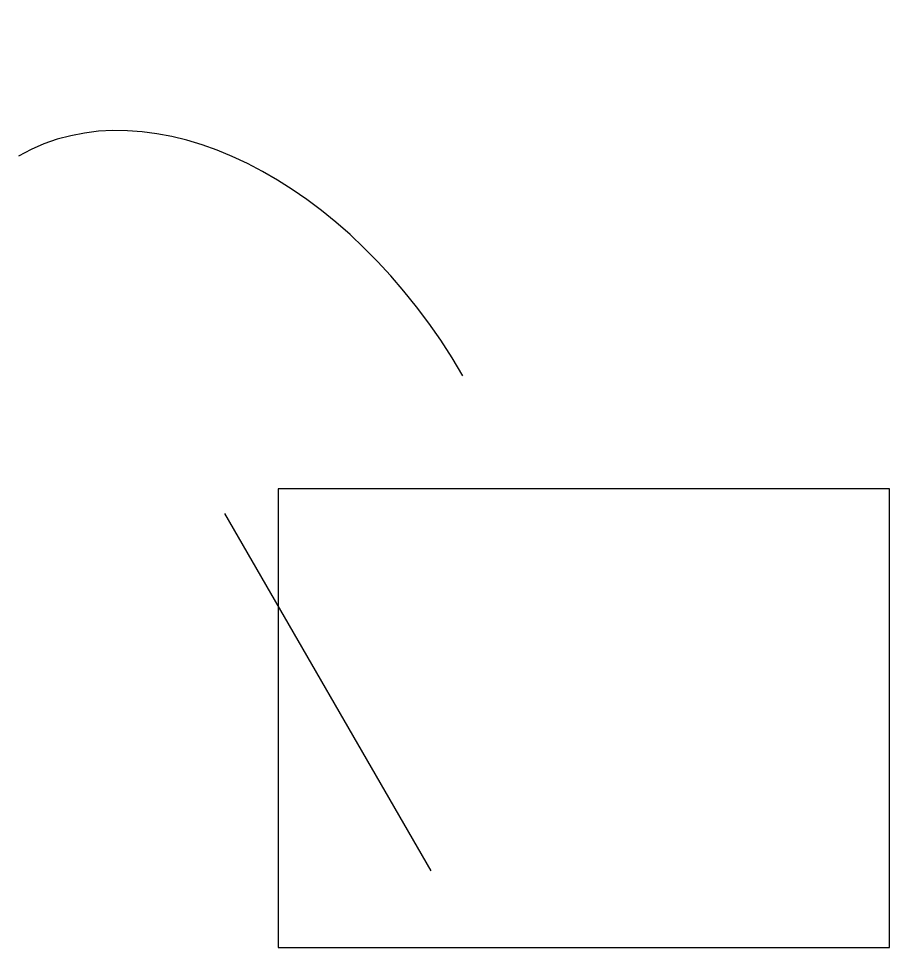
# Model space of a CAD drawing. Extents: x -1700 to 4000, y 0 to 6077.
import ezdxf

# ---------------------------------------------------------------- set-up
doc = ezdxf.new("R2010")
doc.units = 0
doc.layers.add('WALLS', color=1, linetype='Continuous')

# ---------------------------------------------------------------- blocks, each defined once
blk = doc.blocks.new('DOOR')
blk.add_line((0, 0), (0, 900))
blk.add_arc((0, 900), 900, 0, 90)

msp = doc.modelspace()

# ---------------------------------------------------------------- linework, layer by layer
at = {"layer": 'WALLS'}
msp.add_lwpolyline([(0, 0), (4000, 0), (4000, 3000), (0, 3000)], close=True, dxfattribs=at)

# ---------------------------------------------------------------- block references
at = {"xscale": 2, "yscale": 3, "rotation": 30}
msp.add_blockref('DOOR', (1000, 500), dxfattribs=at)

doc.saveas('drawing.dxf')
